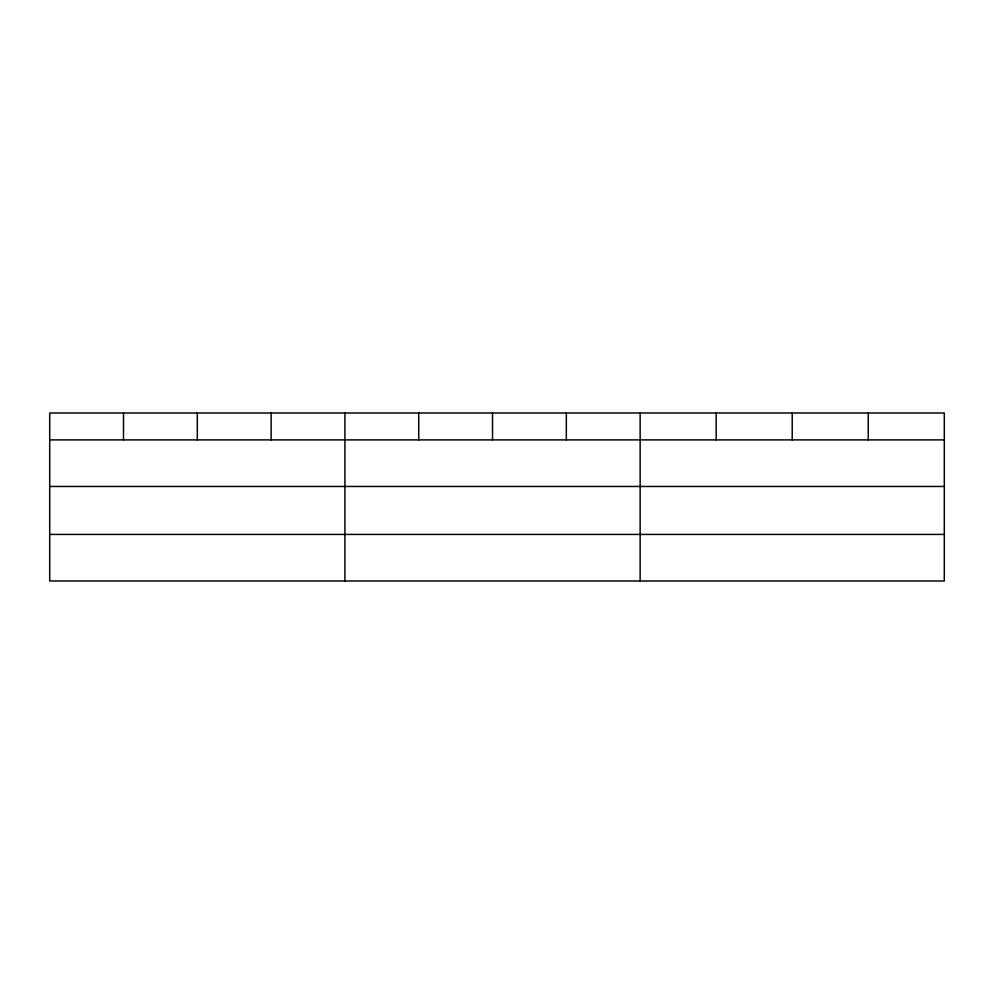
<?xml version="1.0" encoding="UTF-8"?>
<svg xmlns="http://www.w3.org/2000/svg" width="994" height="994" viewBox="0 0 994 994"><rect width="100%" height="100%" fill="white"/><g stroke="black" fill="none" stroke-linecap="round" stroke-linejoin="round"><path stroke-width="1.49" d="M944.3 486.464L944.3 413.007L49.7 413.007L49.7 580.993L944.3 580.993L944.3 486.464L49.7 486.464M49.7 439.895L944.3 439.895M49.7 534.424L944.3 534.424M868.259 413.007L868.259 439.895M792.218 413.007L792.218 439.895M716.177 413.007L716.177 439.895M640.136 413.007L640.136 580.993M566.332 413.007L566.332 439.895M492.527 413.007L492.527 439.895M418.722 413.007L418.722 439.895M344.918 413.007L344.918 580.993M271.113 413.007L271.113 439.895M197.309 413.007L197.309 439.895M123.505 413.007L123.505 439.895"/></g></svg>
